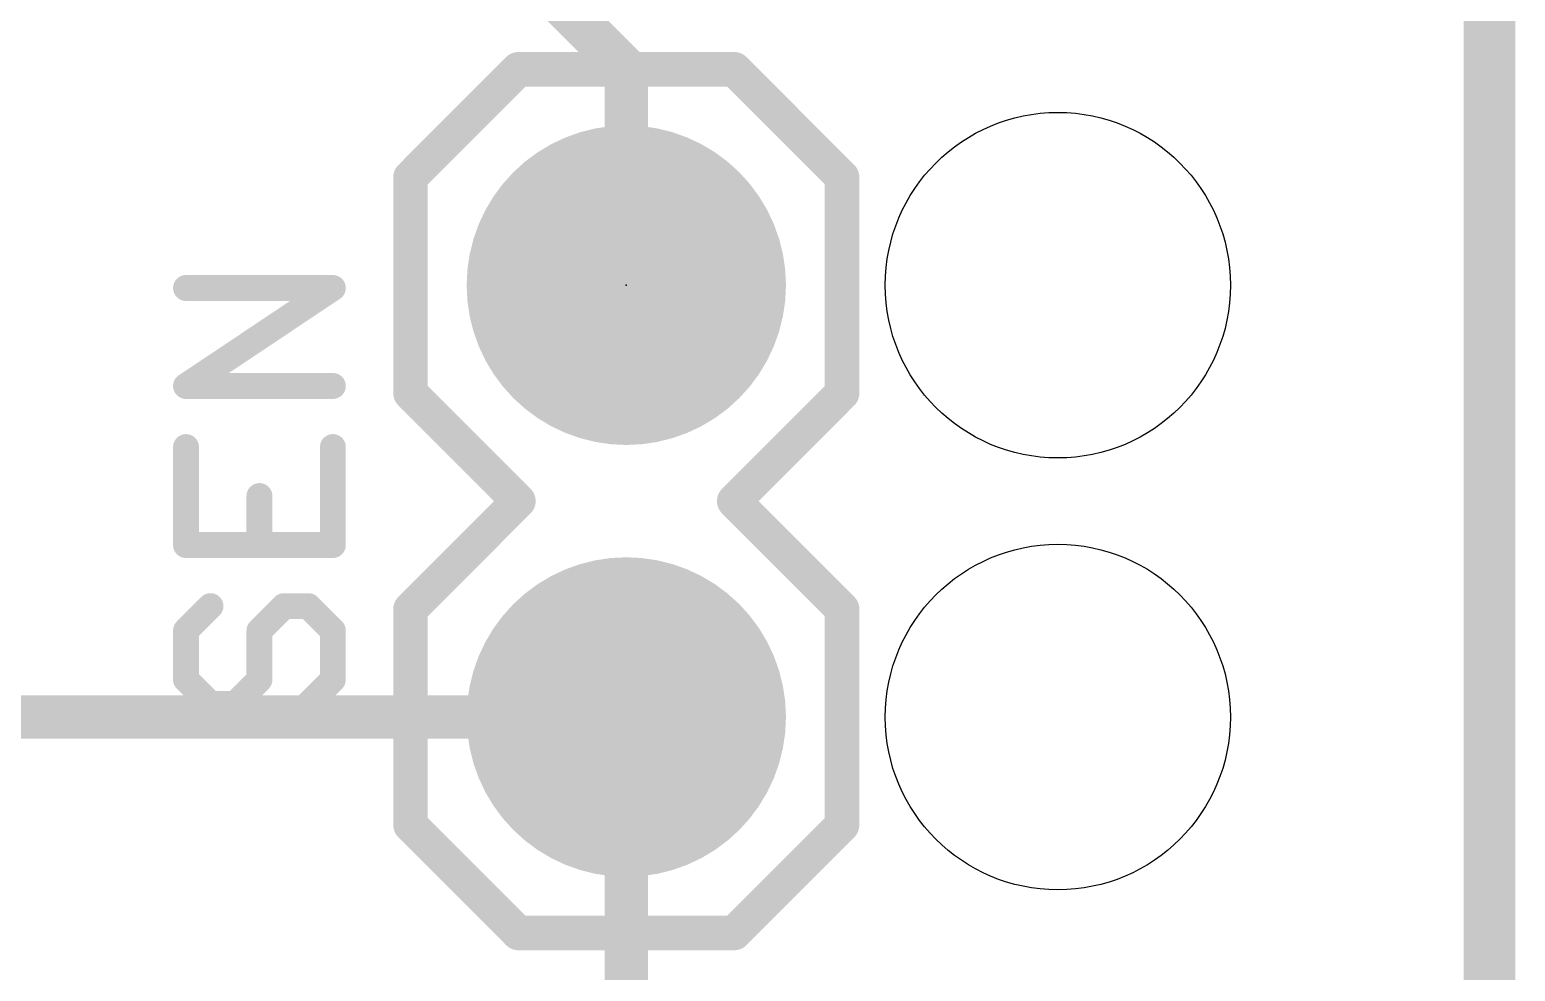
# Model space of a CAD drawing. Extents: x -6.3 to 52.2, y -19.1 to 23.1.
# Drawn here: x 43.48 to 52.22, y 12.47 to 18.01 of the extents above; entities that cross this region are included whole.
import ezdxf

# ---------------------------------------------------------------- set-up
doc = ezdxf.new("R2010")
doc.units = 0
for name, color, linetype in [('1', 12, 'CONTINUOUS'), ('16', 132, 'CONTINUOUS'), ('17', 110, 'CONTINUOUS'), ('20', 53, 'CONTINUOUS'), ('21', 41, 'CONTINUOUS'), ('23', 53, 'CONTINUOUS'), ('51', 53, 'CONTINUOUS')]:
    doc.layers.add(name, color=color, linetype=linetype)

# ---------------------------------------------------------------- blocks, each defined once
blk = doc.blocks.new('RECT')
blk.add_solid([(-0.5, -0.5), (0.5, -0.5), (-0.5, 0.5), (0.5, 0.5)])
blk = doc.blocks.new('ROUNDP')
at = {"const_width": 0.5}
blk.add_lwpolyline([(0, -0.25, 1), (0, 0.25, 1), (0, -0.25)], format="xyb", dxfattribs=at)

msp = doc.modelspace()

# ---------------------------------------------------------------- linework, layer by layer
at = {"layer": '1', "const_width": 0.254}
for points in [[(52.07, 22.86), (52.07, 0)], [(45.72, 19.05), (46.99, 17.78)], [(46.99, 17.78), (46.99, 16.51)], [(41.91, 13.97), (46.99, 13.97)]]:
    msp.add_lwpolyline(points, dxfattribs=at)
at = {"layer": '1', "const_width": 0.127}
for points in [[(47.0535, 17.78, 1), (46.9265, 17.78)], [(46.9451, 17.7351, 1), (47.0349, 17.8249)], [(46.9265, 16.51, 1), (47.0535, 16.51)], [(46.99, 13.9065, 1), (46.99, 14.0335)]]:
    msp.add_lwpolyline(points, format="xyb", dxfattribs=at)
at = {"layer": '16', "const_width": 0.254}
for points in [[(52.07, 22.86), (52.07, 0)], [(46.99, 13.97), (46.99, 8.89)]]:
    msp.add_lwpolyline(points, dxfattribs=at)
at = {"layer": '16', "const_width": 0.127}
msp.add_lwpolyline([(47.0535, 13.97, 1), (46.9265, 13.97)], format="xyb", dxfattribs=at)
at = {"layer": '20', "const_width": 0.3048}
msp.add_lwpolyline([(52.07, 0), (52.07, 22.86)], dxfattribs=at)
at = {"layer": '20'}
for centre in [(49.53, 16.51), (49.53, 13.97)]:
    msp.add_circle(centre, 1.016, dxfattribs=at)
at = {"layer": '21'}
for points, const_width in [([(46.355, 17.78), (45.72, 17.145)], 0.2032), ([(47.625, 17.78), (46.355, 17.78)], 0.2032), ([(48.26, 17.145), (47.625, 17.78)], 0.2032), ([(45.72, 15.875), (45.72, 17.145)], 0.2032), ([(48.26, 17.145), (48.26, 15.875)], 0.2032), ([(44.3985, 15.9172), (45.2628, 16.4935)], 0.1524), ([(45.2628, 16.4935), (44.3985, 16.4935)], 0.1524), ([(45.2628, 15.9172), (44.3985, 15.9172)], 0.1524), ([(46.355, 15.24), (45.72, 15.875)], 0.2032), ([(48.26, 15.875), (47.625, 15.24)], 0.2032), ([(44.3985, 15.5579), (44.3985, 14.9817)], 0.1524), ([(45.2628, 14.9817), (45.2628, 15.5579)], 0.1524), ([(44.8306, 14.9817), (44.8306, 15.2698)], 0.1524), ([(45.72, 14.605), (46.355, 15.24)], 0.2032), ([(47.625, 15.24), (48.26, 14.605)], 0.2032), ([(44.3985, 14.9817), (45.2628, 14.9817)], 0.1524), ([(44.5425, 14.6224), (44.3985, 14.4784)], 0.1524), ([(44.8306, 14.4784), (44.9747, 14.6224)], 0.1524), ([(44.9747, 14.6224), (45.1187, 14.6224)], 0.1524), ([(45.1187, 14.6224), (45.2628, 14.4784)], 0.1524), ([(45.72, 13.335), (45.72, 14.605)], 0.2032), ([(48.26, 14.605), (48.26, 13.335)], 0.2032), ([(44.3985, 14.4784), (44.3985, 14.1903)], 0.1524), ([(44.8306, 14.1903), (44.8306, 14.4784)], 0.1524), ([(45.2628, 14.4784), (45.2628, 14.1903)], 0.1524), ([(44.3985, 14.1903), (44.5425, 14.0462)], 0.1524), ([(44.6866, 14.0462), (44.8306, 14.1903)], 0.1524), ([(45.2628, 14.1903), (45.1187, 14.0462)], 0.1524), ([(44.5425, 14.0462), (44.6866, 14.0462)], 0.1524), ([(46.355, 12.7), (45.72, 13.335)], 0.2032), ([(48.26, 13.335), (47.625, 12.7)], 0.2032), ([(47.625, 12.7), (46.355, 12.7)], 0.2032)]:
    msp.add_lwpolyline(points, dxfattribs=dict(at, const_width=const_width))
for points, const_width in [([(46.355, 17.8308, 1), (46.355, 17.7292)], 0.1016), ([(46.3909, 17.7441, 1), (46.3191, 17.8159)], 0.1016), ([(47.6609, 17.8159, 1), (47.5891, 17.7441)], 0.1016), ([(47.625, 17.7292, 1), (47.625, 17.8308)], 0.1016), ([(45.7708, 17.145, 1), (45.6692, 17.145)], 0.1016), ([(45.6841, 17.1809, 1), (45.7559, 17.1091)], 0.1016), ([(48.3108, 17.145, 1), (48.2092, 17.145)], 0.1016), ([(48.2241, 17.1091, 1), (48.2959, 17.1809)], 0.1016), ([(44.3985, 16.5316, 1), (44.3985, 16.4554)], 0.0762), ([(45.2839, 16.4618, 1), (45.2417, 16.5252)], 0.0762), ([(45.2628, 16.4554, 1), (45.2628, 16.5316)], 0.0762), ([(44.3773, 15.9489, 1), (44.4196, 15.8855)], 0.0762), ([(44.3985, 15.9553, 1), (44.3985, 15.8791)], 0.0762), ([(45.2628, 15.8791, 1), (45.2628, 15.9553)], 0.0762), ([(45.7559, 15.9109, 1), (45.6841, 15.8391)], 0.1016), ([(45.6692, 15.875, 1), (45.7708, 15.875)], 0.1016), ([(48.2092, 15.875, 1), (48.3108, 15.875)], 0.1016), ([(48.2959, 15.8391, 1), (48.2241, 15.9109)], 0.1016), ([(44.4366, 15.5579, 1), (44.3604, 15.5579)], 0.0762), ([(45.3009, 15.5579, 1), (45.2247, 15.5579)], 0.0762), ([(44.8687, 15.2698, 1), (44.7925, 15.2698)], 0.0762), ([(46.3909, 15.2041, 1), (46.3191, 15.2759)], 0.1016), ([(46.3191, 15.2041, 1), (46.3909, 15.2759)], 0.1016), ([(47.6609, 15.2759, 1), (47.5891, 15.2041)], 0.1016), ([(47.5891, 15.2759, 1), (47.6609, 15.2041)], 0.1016), ([(44.3985, 15.0198, 1), (44.3985, 14.9436)], 0.0762), ([(45.2628, 14.9436, 1), (45.2628, 15.0198)], 0.0762), ([(44.3604, 14.9817, 1), (44.4366, 14.9817)], 0.0762), ([(44.7925, 14.9817, 1), (44.8687, 14.9817)], 0.0762), ([(45.2247, 14.9817, 1), (45.3009, 14.9817)], 0.0762), ([(44.5695, 14.5955, 1), (44.5156, 14.6494)], 0.0762), ([(44.9747, 14.6605, 1), (44.9747, 14.5843)], 0.0762), ([(45.0016, 14.5955, 1), (44.9477, 14.6494)], 0.0762), ([(45.1457, 14.6494, 1), (45.0918, 14.5955)], 0.0762), ([(45.1187, 14.5843, 1), (45.1187, 14.6605)], 0.0762), ([(45.7708, 14.605, 1), (45.6692, 14.605)], 0.1016), ([(45.6841, 14.6409, 1), (45.7559, 14.5691)], 0.1016), ([(48.3108, 14.605, 1), (48.2092, 14.605)], 0.1016), ([(48.2241, 14.5691, 1), (48.2959, 14.6409)], 0.1016), ([(44.3715, 14.5053, 1), (44.4254, 14.4514)], 0.0762), ([(44.4366, 14.4784, 1), (44.3604, 14.4784)], 0.0762), ([(44.8687, 14.4784, 1), (44.7925, 14.4784)], 0.0762), ([(44.8037, 14.5053, 1), (44.8576, 14.4514)], 0.0762), ([(45.3009, 14.4784, 1), (45.2247, 14.4784)], 0.0762), ([(45.2359, 14.4514, 1), (45.2897, 14.5053)], 0.0762), ([(44.4254, 14.2172, 1), (44.3715, 14.1633)], 0.0762), ([(44.8576, 14.1633, 1), (44.8037, 14.2172)], 0.0762), ([(45.2897, 14.1633, 1), (45.2359, 14.2172)], 0.0762), ([(44.3604, 14.1903, 1), (44.4366, 14.1903)], 0.0762), ([(44.7925, 14.1903, 1), (44.8687, 14.1903)], 0.0762), ([(45.2247, 14.1903, 1), (45.3009, 14.1903)], 0.0762), ([(44.5425, 14.0843, 1), (44.5425, 14.0081)], 0.0762), ([(44.5156, 14.0193, 1), (44.5695, 14.0731)], 0.0762), ([(44.6596, 14.0731, 1), (44.7135, 14.0193)], 0.0762), ([(44.6866, 14.0081, 1), (44.6866, 14.0843)], 0.0762), ([(45.0918, 14.0731, 1), (45.1457, 14.0193)], 0.0762), ([(45.7559, 13.3709, 1), (45.6841, 13.2991)], 0.1016), ([(45.6692, 13.335, 1), (45.7708, 13.335)], 0.1016), ([(48.2092, 13.335, 1), (48.3108, 13.335)], 0.1016), ([(48.2959, 13.2991, 1), (48.2241, 13.3709)], 0.1016), ([(46.355, 12.7508, 1), (46.355, 12.6492)], 0.1016), ([(46.3191, 12.6641, 1), (46.3909, 12.7359)], 0.1016), ([(47.5891, 12.7359, 1), (47.6609, 12.6641)], 0.1016), ([(47.625, 12.6492, 1), (47.625, 12.7508)], 0.1016)]:
    msp.add_lwpolyline(points, format="xyb", dxfattribs=dict(at, const_width=const_width))
at = {"layer": '23'}
msp.add_point((46.99, 16.51), dxfattribs=at)

# ---------------------------------------------------------------- block references
at = {"layer": '17', "xscale": 1.8796, "yscale": 1.8796}
for p in [(46.99, 16.51), (46.99, 16.51), (46.99, 13.97), (46.99, 13.97)]:
    msp.add_blockref('ROUNDP', p, dxfattribs=at)
at = {"layer": '51', "xscale": 0.508, "yscale": 0.508, "rotation": 270}
for p in [(46.99, 16.51), (46.99, 13.97)]:
    msp.add_blockref('RECT', p, dxfattribs=at)

doc.saveas('drawing.dxf')
